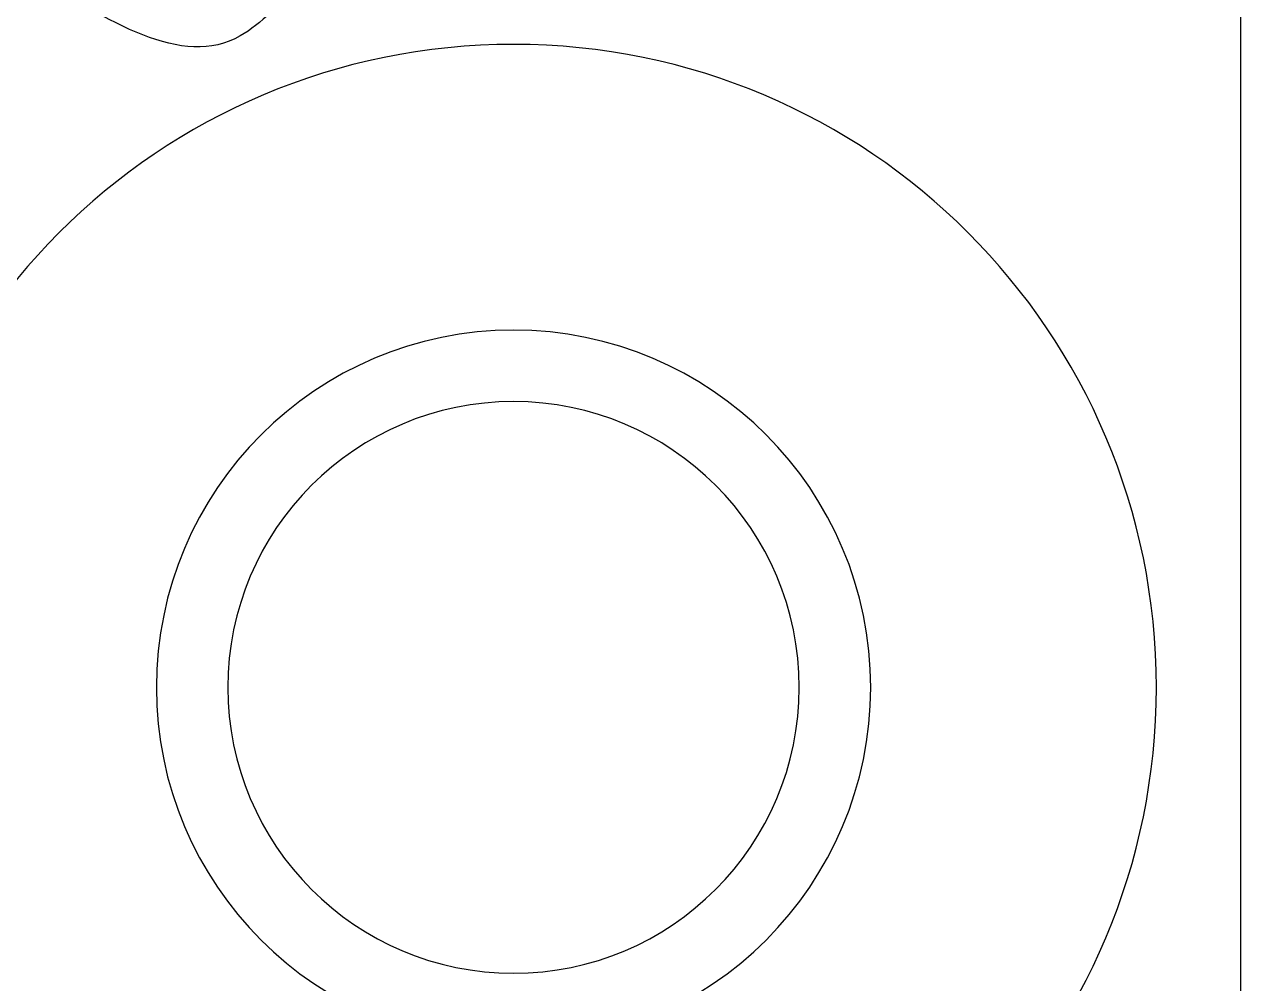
# Model space of a CAD drawing. Header units: millimetres. Extents: x 33350 to 35310, y -217097 to -211540.
# Drawn here: x 34421.82 to 34438.85, y -213993.09 to -213979.66 of the extents above; entities that cross this region are included whole.
import ezdxf

# ---------------------------------------------------------------- set-up
doc = ezdxf.new("R2010")
doc.units = ezdxf.units.MM
doc.header["$LTSCALE"] = 60
doc.header["$MEASUREMENT"] = 0

# ---------------------------------------------------------------- blocks, each defined once
blk = doc.blocks.new('by')
at = {"ltscale": 30, "elevation": -4.505}
blk.add_lwpolyline([(6379.358, 2199.359), (6358.358, 2199.359, -0.414214), (6353.358, 2204.359), (6353.358, 2241.359, -0.414214), (6358.358, 2246.359), (6379.358, 2246.359, -0.414214), (6384.358, 2241.359), (6384.358, 2204.359, -0.414214)], format="xyb", close=True, dxfattribs=at)
at = {"ltscale": 30}
for radius in [9, 5, 4]:
    blk.add_circle((6374.178, 2236.112, -4.505), radius, dxfattribs=at)
blk.add_open_spline([(6371.854, 2226.117, -4.505), (6371.638, 2226.174, -4.505), (6371.066, 2226.324, -4.505), (6369.918, 2227.697, -4.505), (6368.494, 2226.788, -4.505), (6367.447, 2226.119, -4.505)], degree=3, knots=[0, 0, 0, 0, 0.665409, 1.758876, 4.792994, 4.792994, 4.792994, 4.792994], dxfattribs=at)

msp = doc.modelspace()

# ---------------------------------------------------------------- block references
at = {"xscale": -1, "rotation": 180}
msp.add_blockref('by', (28054.493, -211752.827, 4.505), dxfattribs=at)

doc.saveas('drawing.dxf')
